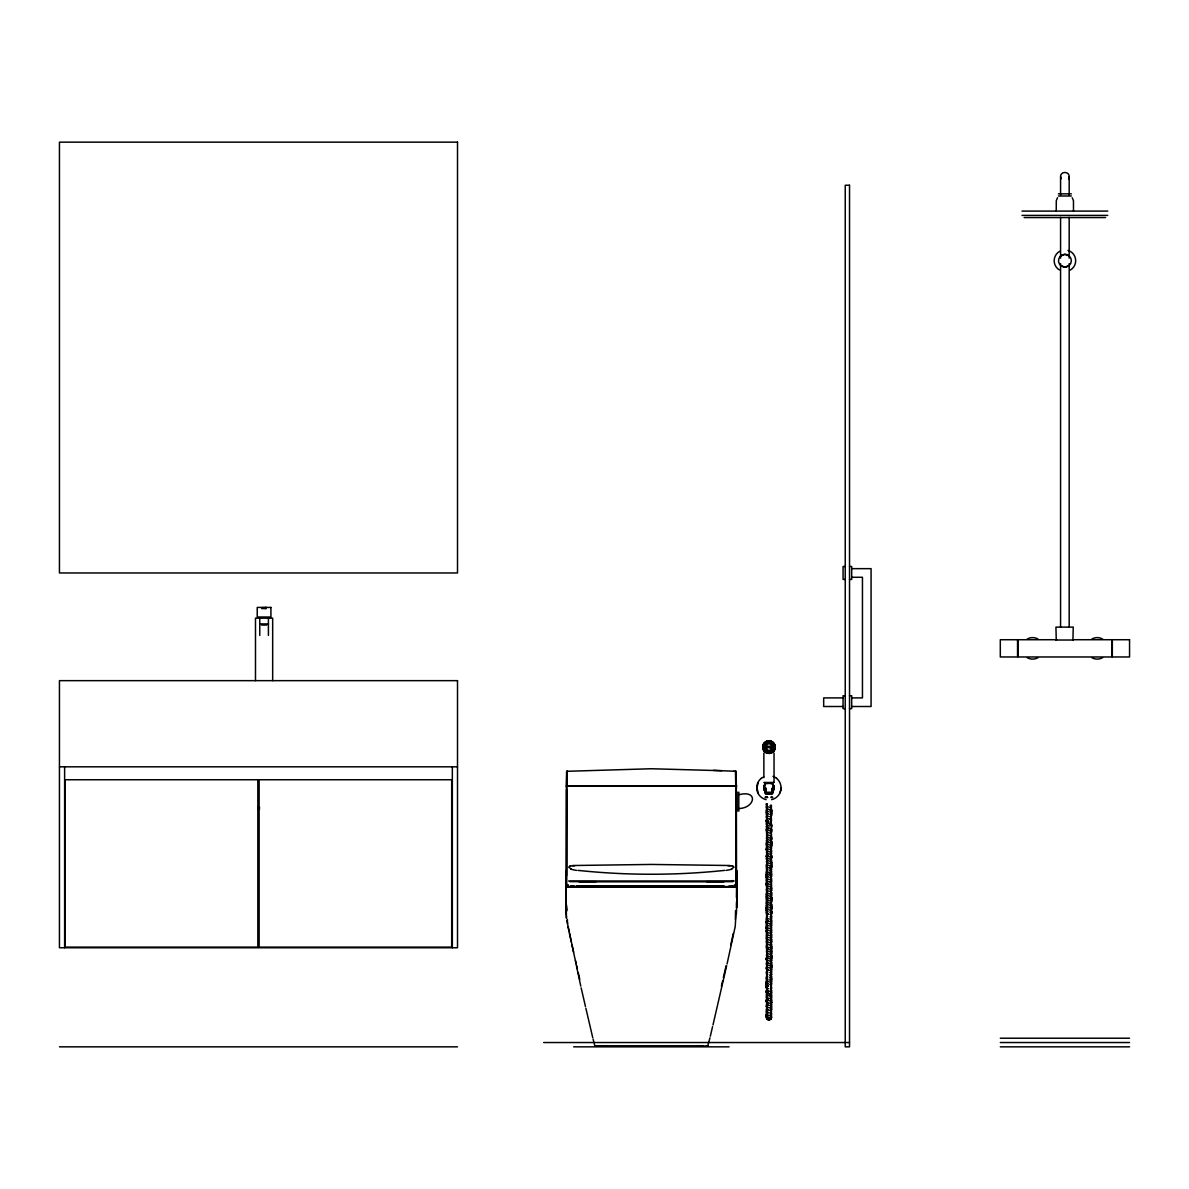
<?xml version="1.0" encoding="UTF-8"?>
<svg xmlns="http://www.w3.org/2000/svg" width="1189" height="1189" viewBox="0 0 1189 1189"><rect width="100%" height="100%" fill="white"/><g stroke="black" fill="none" stroke-linecap="round" stroke-linejoin="round"><path stroke-width="1.5" d="M736.095 910.596L736.11 911.651M736.927 888.465L736.675 907.519L736.927 888.465L736.898 895.629M763.858 777.561L763.873 753.068M765.746 791.488L765.775 788.396M765.775 788.931L765.775 789.972L765.775 788.188M766.533 1007.024L766.519 1005.299L766.533 1007.024L770.041 1007.96M766.533 967.385L766.519 969.109C767.663 964.116 764.75 971.131 768.793 970.061M767.633 932.28L766.474 931.879L766.474 928.312L767.366 927.732L766.489 925.473L767.306 925.116M771.393 900.445C774.752 894.767 763.383 896.803 767.47 892.776M766.533 878.716L766.519 880.455L767.306 878.493M767.366 860.123L766.474 856.139L767.633 855.367M768.451 807.049L766.533 806.588L767.306 806.142M771.393 1007.678L771.393 1003.962L771.393 1009.966L771.453 1006.325M771.379 1003.546L771.393 1005.255L770.962 1003.323M771.379 1001.42L771.453 1003.055L771.453 999.34L771.23 1003.278M770.962 994.063L771.393 996.129M771.379 991.611L771.393 990.08L771.393 993.632L771.393 989.902M770.962 984.76L771.393 988.98L771.393 985.25L769.773 984.373M771.379 968.693L771.453 970.358L771.393 966.791L771.393 970.432M771.379 963.64L771.453 965.706L771.393 962.139L771.379 963.64C772.999 959.672 763.412 961.574 767.336 957.992L766.474 957.546L767.306 955.466M771.379 949.684L771.393 948.198L771.393 951.616L771.393 947.945L766.474 946.89C766.147 950.487 774.173 948.54 771.393 954.098M771.379 940.722L771.453 942.372L771.393 938.864L771.393 942.431M770.962 935.773L771.453 937.72L771.393 934.242L771.393 937.779M770.962 931.121L771.453 933.038L771.393 929.605L771.393 933.112M771.453 919.038L771.393 915.708L771.393 925.978L771.453 922.515L769.773 921.43M771.215 922.174L771.393 920.331L771.453 923.704M771.453 914.356L771.393 911.056L771.393 914.282C774.188 908.768 766.043 910.997 766.474 907.445L767.336 906.895M771.379 910.224L771.393 912.097L770.962 910.09M771.379 896.209L771.393 897.948L770.962 896.045M770.962 856.377L770.19 857.12M770.962 851.696L771.393 853.761M771.379 842.525L771.393 844.264L770.962 842.362M770.962 837.695L771.393 839.597C774.425 834.113 763.323 836.164 767.47 832.107L766.474 832.805M771.393 815.327L770.041 814.406M772.137 789.11L773.326 784.933L772.345 783.878A5.232 5.232 0 0 1 772.226 791.904M774.039 753.068L774.039 781.976M774.262 787.891L773.4 785.008M735.53 910.581L735.382 919.379M736.898 894.886L736.764 887.678M767.47 813.41L766.474 814.093L767.366 818.106C765.805 818.894 765.82 822.402 767.633 822.937M767.306 810.809L766.519 812.904L767.633 813.588M766.474 810.497L767.366 811.106L766.474 810.497L767.306 808.475M766.519 808.089L766.533 806.499L767.47 808.847M767.306 859.825L766.474 861.847L767.366 862.456M766.533 857.715L766.519 859.439L767.306 857.492M767.722 855.084C765.894 854.787 766.013 857.789 767.633 857.938M767.306 843.491L766.519 845.587L767.366 846.122M767.306 836.476L766.474 838.513L767.633 839.271M766.519 836.105L767.306 834.143M766.519 831.423L767.306 829.476M766.533 820.514L766.519 822.089L766.533 820.365L767.722 820.068M766.533 811.18L766.519 812.756L766.474 809.456L767.47 808.758M766.533 895.228L766.519 893.504L766.474 896.863L767.366 897.472L766.533 899.895L770.546 900.994M767.366 888.168L766.474 892.196L767.366 892.805M767.47 883.457L766.474 884.126L767.336 888.064M766.533 883.382L766.519 885.121L767.306 883.174M767.366 878.879L766.474 882.847L767.633 883.62M767.722 876.085C765.894 875.803 766.013 878.805 767.633 878.953M767.722 873.752C765.894 873.469 766.013 876.471 767.633 876.62M766.533 871.715L766.519 873.439L767.306 871.492M767.306 869.159L766.474 871.18L767.633 871.953M766.519 868.773L767.306 866.826M766.519 866.439L766.533 864.864L767.47 867.212M767.366 853.152L766.519 857.106L766.533 855.381M766.474 842.139L767.47 841.455L766.474 842.139L766.519 845.438L766.533 843.7M767.366 920.776L766.474 921.356L766.474 924.879L767.366 925.503M767.336 911.547L766.474 912.082L767.366 916.154L766.474 916.734L766.474 920.197L767.633 920.999M766.533 909.035L766.519 910.759L766.533 909.035L767.722 908.693M767.336 902.258L766.519 906.107L766.519 902.823M766.519 898.171L766.474 901.53L767.366 902.154M767.633 895.064C765.716 895.555 765.731 899.449 767.633 899.954M767.366 871.879L766.474 872.488L766.519 875.773L766.533 874.049M766.533 958.066L766.519 959.805L766.533 958.066L767.722 957.725M767.306 941.465L766.519 943.442L767.336 939.369M767.306 929.783L766.519 931.79L766.533 930.244M767.722 999.8C764.482 1000.514 767.886 1003.739 770.041 1003.219M766.533 990.764L766.519 992.488L766.533 990.764L767.722 990.467M766.533 1000.217L766.519 1001.822L766.533 1000.083M767.47 983.526L766.474 984.195L766.519 987.836L766.533 986.097L767.722 985.8M767.871 981.059C765.686 981.415 765.954 985.473 767.47 986.261M767.366 829.848L766.474 830.472L767.366 834.455L766.533 836.937L771.393 838.557L771.393 842.094M770.962 817.2L771.393 815.164M770.962 849.912L771.393 847.861L766.533 846.256L767.47 843.774L766.474 844.472M771.453 844.339C774.827 838.914 762.937 840.742 767.633 836.699M771.393 838.557L771.215 840.534M771.379 898.795L771.393 897.071L771.393 900.281L770.962 899.018M771.453 898.022L771.453 894.618L766.489 892.835L767.366 890.516L766.474 886.444L767.633 885.716M771.379 894.113C772.984 889.803 765.404 892.508 766.519 888.837L766.533 890.576M771.453 889.966L771.215 891.869M771.379 889.446L771.393 887.514M771.453 885.285L771.453 888.688M771.453 886.355L771.393 882.877M771.453 880.648L771.393 884.111M771.453 912.022L771.393 908.47L769.134 907.356M770.19 980.583L771.379 980.182L771.393 978.443L771.453 982.04M771.379 973.152L771.393 971.428L770.962 973.36M771.215 954.708L771.393 952.865L771.453 956.387L770.962 952.077M771.453 992.295L770.962 994.286M771.453 987.643L770.962 989.649M771.379 984.849L771.393 983.11L770.962 985.042M771.379 996.308L771.453 994.643L771.393 998.284L771.379 994.227M771.379 842.615L771.393 841.054L770.962 842.927M771.453 947.024L771.393 943.531L771.393 947.083M771.215 982.5L771.393 984.314L771.393 980.583L769.773 979.691M771.393 979.795L771.393 976.095L771.379 977.834L770.19 978.235M771.379 958.973L771.393 957.502L771.453 961.054L771.453 957.383L766.533 955.659L767.336 953.37L766.489 951.126L767.306 950.784M566.558 789.555L566.558 875.862M736.586 898.185L736.764 870.571L736.586 897.279M772.226 791.279L773.207 790.759M772.137 788.649L773.132 788.426M736.808 901.069L736.675 907.519L736.823 900.192M736.734 900.43L736.838 894.024M769.506 751.389L769.402 751.656A4.919 4.919 0 0 1 767.812 751.671L766.474 751.047A4.593 4.578 0 0 1 764.572 748.669M772.137 788.485L772.226 790.7M736.481 904.859L736.541 901.589M767.366 832.122C765.746 831.438 765.894 827.841 767.633 827.351M767.633 874.287L766.474 873.514L767.366 869.516L766.474 868.847L766.519 865.384L767.366 864.849M736.422 913.598L736.66 905.542M565.964 887.678L566.009 900.43M736.868 889.298L736.764 887.871M565.979 887.871L565.86 889.298M771.453 1011.155L771.379 1012.865L768.703 1013.013L766.533 1011.913L766.519 1010.145L767.291 1013.964L766.533 1017.977L769.224 1020.058L771.393 1018.126L771.453 1013.191L770.962 1015.302L768.198 1015.525L766.697 1014.366L766.95 1011.586M766.533 834.515L767.366 836.788M767.47 876.486L766.474 877.17L767.366 881.138M767.633 881.064C765.731 881.525 765.731 885.255 767.47 885.879M770.962 814.361C771.512 820.291 773.474 807.613 769.773 807.361M766.533 941.911C765.969 945.82 774.084 943.843 771.453 949.357M766.533 958.23L767.366 960.504M766.533 967.549L767.633 969.971M771.393 858.428C774.975 852.662 762.862 854.787 767.633 850.7M766.533 983.912L766.474 985.562L766.519 981.906L766.533 983.526M766.533 986.246L767.47 988.579M766.533 990.913L767.336 993.097M771.379 979.989L771.453 978.339L769.773 977.328M771.379 977.626L771.453 975.991L769.773 974.98M771.379 972.944L771.453 971.324L769.773 970.313M771.379 984.655L770.279 982.188M771.379 1000.989L771.453 999.34M771.379 922.04L771.393 920.063L770.279 919.32M770.041 916.897C771.854 919.171 772.166 914.713 770.279 914.683M771.379 935.713C772.924 931.567 765.255 934.286 766.519 930.66L767.366 930.051M771.379 931.061L771.23 929.218M771.379 940.336C772.895 936.204 765.226 938.983 766.519 935.312L767.47 934.643M771.379 945.002L771.23 943.159L766.533 941.643M771.379 954.351L771.23 952.508M771.379 968.292L771.453 966.687L769.134 965.498M771.379 982.292L771.453 980.687L770.962 982.694M566.38 786.182L566.142 886.935L568.966 887.128L736.541 887.009L736.348 786.182M566.96 786.182L566.752 886.504L733.212 886.563L736.036 886.444L735.783 786.182M766.637 749.427L765.775 746.172A2.259 2.259 0 0 1 766.028 745.562L766.637 744.775M774.544 747.732A5.618 5.618 0 0 0 766.712 741.951A5.618 5.618 0 0 0 765.627 751.626A5.618 5.618 0 0 0 774.544 747.732L774.262 745.25M762.684 747.108L762.818 745.696M772.003 747.108L766.013 746.41L768.956 746.395M775.243 747.108L775.079 748.505M765.879 747.108L771.943 747.524M765.924 747.108L766.236 747.836M771.215 1016.09C771.988 1024.056 762.417 1017.175 767.306 1012.671M767.708 1012.374C764.364 1014.083 768.124 1019.597 770.962 1016.863L770.962 1014.693L771.379 1018.096L768.703 1019.969L766.697 1018.631L767.291 1015.659M767.291 1014.589C763.546 1018.483 773.4 1020.385 770.977 1015.48M1060.573 195.115L1060.573 176.626C1060.365 171.097 1069.387 171.097 1069.179 176.626L1069.179 195.115M1069.179 176.626L1068.614 178.781M765.627 747.108L766.4 745.042M767.291 1013.682L766.519 1015.926M567.079 772.404L567.272 771.542M771.275 749.427L771.884 748.639A2.259 2.259 0 0 0 772.137 748.03L771.275 744.775M772.211 747.658L772.285 746.915M730.715 945.225L733.301 933.41M727.044 963.967L735.218 926.573L736.11 912.126M721.396 986.171L722.57 981.059M723.343 977.64L726.078 965.706M726.657 965.676L712.984 1024.948M710.323 1036.228L712.583 1026.627M709.952 1037.834L707.693 1046.112M766.697 1014.633L767.291 1016.045M735.783 785.751L735.456 771.542M736.348 785.751L736.154 771.542M567.019 771.542L566.96 785.751M770.948 743.274L768.436 742.471M771.453 926.038L770.962 924.121M758.166 782.615L756.977 787.802L758.166 793.004M774.634 749.843L774.871 749.174C773.653 753.885 766.875 754.822 763.933 751.166M779.761 793.004L780.266 791.77A11.831 11.816 0 0 0 780.95 787.802M769.907 742.887L770.977 742.902M763.293 744.373L764.037 743.17M566.573 771.542L566.38 785.751L736.645 785.795M566.826 771.542L566.558 785.528M772.88 749.516L771.438 751.047A4.919 4.919 0 0 1 769.996 751.656L769.461 751.597M707.247 1046.112L696.843 1045.815M771.393 1000.811L771.215 998.805M771.393 998.463L771.379 996.739M770.977 1017.011L770.962 1010.174M771.393 993.811L771.379 992.087M771.393 991.477L770.962 989.397M771.393 809.412L770.546 805.325M771.393 814.079L771.215 812.102M771.393 818.745L771.215 816.769M771.393 823.412L770.962 821.361M771.393 828.079C774.188 822.476 765.79 824.928 766.519 821.005L767.366 820.469L766.474 816.397L767.47 815.713L766.519 815.238L766.474 811.775L767.336 811.24M771.393 832.746C774.173 827.262 765.984 829.58 766.519 825.865L767.47 825.077M771.393 837.428L771.393 834.039M771.393 846.761C774.975 840.98 762.803 843.328 767.633 839.048M771.393 851.428L771.215 849.451M771.393 856.095L771.215 854.118M771.393 860.762L771.215 858.785M771.393 865.429C774.292 859.751 765.761 862.322 766.519 858.399L767.366 857.864M771.393 870.095L771.453 866.632L769.773 865.666M771.393 874.762L771.453 871.314L770.041 870.437M771.393 879.444L771.215 877.452M771.393 893.444L770.962 891.378M771.393 989.144L771.379 987.42M771.393 811.745L771.379 809.858L770.19 809.531M771.393 825.746L771.23 822.089M771.393 830.412L771.23 826.801M771.393 835.079L771.23 831.483M771.393 839.761L771.379 837.859M771.393 867.762C774.96 862.04 762.848 864.135 767.633 860.048M771.393 877.096L771.393 873.573L769.773 872.696M771.393 881.777L771.393 878.24L769.773 877.363M771.393 807.078L771.379 805.176M771.393 821.079L771.23 817.408M771.393 849.095L771.453 845.632L766.489 843.863M771.393 863.095L771.453 859.647L766.533 857.938M771.393 872.429L771.453 868.966L769.773 868M771.393 891.111L771.379 889.209M771.393 895.778L771.379 893.875M771.393 984.477L771.379 982.738M771.393 902.778C774.321 897.19 766.028 899.419 766.519 895.837M770.977 1015.257L771.215 1012.062M771.393 977.447L770.962 975.426M771.393 972.78L771.453 969.005L769.773 967.995M771.393 975.114L771.215 973.167M771.393 968.099C774.886 962.614 763.427 963.848 767.633 960.162M771.393 905.097L771.23 901.396M1057.511 197.731L1056.278 200.763L1056.263 211.092M764.557 784.948L763.665 787.935M773.34 790.596L773.861 788.426M771.393 958.78C774.99 953.028 763.115 954.604 767.633 950.888M771.393 963.432L771.393 959.582L768.793 958.423M771.215 915.233L771.393 913.093L769.773 912.156M771.393 907.415C775.065 901.693 762.833 903.61 767.633 899.746M771.393 951.75L771.379 950.026M771.393 909.748L771.393 906.404L771.393 909.615C774.797 905.126 763.576 902.763 767.366 906.821M771.393 944.765L770.962 942.773M771.393 935.431L770.962 933.454M771.393 940.113L771.215 938.195M771.393 930.779L771.453 927.152L770.041 926.186M771.215 933.766C772.954 929.189 763.635 931.611 766.519 926.008L767.47 925.369M771.393 921.43L771.23 917.611M771.393 928.431L771.453 924.834L769.773 923.764M766.519 874.866L766.474 878.181L766.474 874.807L767.633 874.064M771.393 916.764L770.962 914.772M767.291 1015.257L766.697 1018.631L769.224 1020.073L767.306 1019.463L766.474 1017.531M765.657 743.809L765.315 744.195A4.86 4.845 0 0 0 764.557 745.562A4.919 4.919 0 0 0 764.289 747.108M762.818 748.505L763.279 749.843A6.346 6.346 0 0 0 773.92 751.062L774.069 751.062M767.291 1015.778L766.697 1017.977C767.47 1021.648 772.627 1016.922 770.962 1019.018L770.977 1016.164M765.121 784.309L764.75 787.534L765.775 788.173M1072.924 640.321L1073.236 627.108L1055.936 627.108L1056.263 640.291M764.512 742.649L766.236 741.446M767.306 974.445L766.474 972.483L767.336 971.948M768.793 914.222L766.533 913.806L767.722 913.345M768.793 923.511L766.533 923.095L767.306 922.783M766.95 965.052L766.474 963.194L767.47 962.54M771.215 821.792L771.453 819.92L769.773 819.013M767.722 1014.856L766.533 1016.194L767.291 1017.739M771.215 812.503L771.393 810.541L770.279 809.843M1060.573 256.036L1065.091 254.312L1069.179 255.977M1069.179 265.519L1064.764 267.153L1060.573 265.4M771.23 1008.019L771.379 1006.102M771.215 998.879C773.326 995.178 761.718 995.594 768.451 992.488M771.23 1005.612L771.379 1003.769M767.47 1006.771L766.489 1009.372L770.546 1010.605M770.977 1010.68L771.379 1008.54M769.134 881.822L766.533 881.257L767.306 880.826M770.041 886.712L766.533 885.894L767.306 885.508M766.489 890.457L767.306 890.175M766.489 895.124L767.306 894.841M766.533 897.561L767.306 897.175M766.489 899.805L767.306 899.508M767.366 948.659L766.489 950.962L770.546 952.092M767.366 941.629L766.474 942.223L767.306 944.111M766.519 807.197L767.47 806.424M767.47 1002.134L766.489 1004.571L769.461 1005.478M767.47 862.456L766.533 864.923L768.451 865.354M770.962 943.159C774.069 938.834 765.285 941.138 766.474 937.601L767.306 934.45M767.366 943.992L766.474 944.556L766.474 948.183L767.366 948.807M767.47 1009.208C765.805 1011.334 765.775 1014.722 767.722 1011.111M767.366 997.541C762.922 1001.361 774.217 999.741 770.962 1003.561M767.47 990.467L766.533 992.934L770.546 994.019M767.47 1004.423L766.533 1006.786M767.336 932.414L766.474 932.949C765.092 936.56 773.697 933.974 770.962 938.507M767.633 923.006L766.474 923.675L766.489 925.384L768.793 925.83M767.633 846.018L766.519 846.702L766.474 850.18L767.366 850.789M767.336 976.615L766.533 978.963L767.871 979.231M771.379 924.358L770.19 924.849M767.633 974.118L766.489 976.555L767.871 976.868M767.633 969.466L766.489 971.874L767.871 972.186M767.871 999.637L766.519 1000.425L766.533 1002.327L767.722 1002.699M566.38 886.013L568.342 885.686M767.336 867.257L766.533 869.59L768.139 869.947M767.633 955.54L766.489 957.933L767.871 958.215M767.633 909.095L766.519 909.748L766.474 913.182L767.633 913.984M767.366 909.273L766.519 909.748L767.366 909.273L766.474 908.515L766.474 905.111L767.366 904.532L766.533 902.065L767.722 901.767M767.633 964.814L766.489 967.251L768.793 967.742M767.871 985.696L766.519 986.439L766.533 988.267L768.793 988.772M769.729 1019.241L771.23 1017.858L770.977 1015.956M770.962 880.321L771.393 878.418L771.393 881.599L770.962 879.711M770.962 878.002L771.453 875.996L770.279 875.178M767.633 913.732L766.474 914.4L767.366 918.488L766.474 919.038L766.474 922.545L767.366 923.169M770.962 854.594C773.935 850.611 765.151 852.781 766.474 849.095L767.47 848.411L766.519 847.92L767.306 845.825M731.398 868.996L734.029 867.212L732.32 865.711M770.962 852.245C774.485 848.976 764.943 849.273 767.306 848.158M766.533 904.383L767.722 904.071M738.8 808.55C755.119 808.163 758.731 789.57 738.8 794.728M770.962 814.881L771.453 812.949L769.773 812.013M771.379 810.081L770.19 810.393M766.95 815.55L766.474 817.497L766.533 815.847L768.451 816.323M770.621 968.842L771.215 968.485M767.306 915.768L766.489 916.125L767.633 916.318M767.306 918.101L766.489 918.473L767.633 918.621M767.306 920.449L766.489 920.806L768.793 921.178M767.306 927.45L766.489 927.806L769.773 928.401M767.306 911.116L766.489 911.473L767.871 911.71M767.306 932.131L766.474 934.212L767.633 935M767.306 936.798L766.474 938.879L767.366 939.518M767.306 939.132L766.474 941.212L767.633 942M767.306 943.798L766.474 945.864L767.366 946.489M767.306 953.117L766.474 955.198L767.366 955.837M767.306 946.117L766.489 946.281L767.306 946.444M770.621 859.365L771.393 857.224L766.533 855.59M767.306 960.147L766.474 962.213L767.633 962.986M767.306 962.481L766.474 964.532L767.633 965.319M767.306 964.799L766.474 966.865L767.366 967.489M766.875 741.163L768.956 740.821M767.306 969.466L766.474 971.532L767.366 972.156M767.306 971.814L766.474 973.88L767.633 974.653M767.306 974.163L766.474 976.214L767.366 976.823M767.306 976.496L766.474 978.547L767.633 979.32M770.621 807.985L771.438 807.673L770.19 807.182M770.19 975.887C772.419 975.976 771.706 972.587 769.773 972.632M767.306 813.142L766.533 813.573L768.793 814.093M767.306 817.809L766.489 818.106L769.134 818.849M767.306 822.476L766.519 824.572L767.633 825.27M767.306 824.809L766.474 826.831L767.633 827.603M767.306 827.143L766.474 829.164L767.633 829.937M767.306 831.81L766.533 832.27L770.279 833.192M767.306 838.81L766.474 840.846L767.633 841.604M767.306 841.158L766.474 843.179L767.633 843.937M767.306 850.492L766.474 852.513L767.633 853.271M767.306 852.825L766.474 854.846L767.336 855.381M767.306 862.159L766.474 864.18L767.633 864.953M767.306 864.492L766.533 864.923M767.306 892.508L766.474 894.529L767.366 895.139M769.134 822.253C765.27 822.238 766.013 826.831 769.773 826.013M770.19 875.832L771.379 875.476L771.393 873.752L771.393 876.932L770.962 875.045M767.306 992.889L766.474 994.881L767.366 995.49M770.19 871.151L771.379 870.616L770.19 870.214M770.19 866.454L770.962 865.711M767.722 948.346L766.489 948.792L767.47 951.23M767.722 906.375L766.533 906.702L766.474 908.515L766.533 906.88L767.871 907.088M767.306 997.556L766.474 999.548L767.633 1000.291M770.19 805.741L770.962 805.577M767.722 981.103L766.533 981.415L767.336 983.764M767.722 983.452L766.533 983.749L768.451 984.046M769.134 994.658L770.19 994.45M767.306 1002.268L766.474 1004.215L767.633 1004.898M767.306 1006.979L766.474 1008.985L767.366 1009.55M767.722 887.767L766.489 888.124L770.546 889.327M769.729 868.877L771.215 868.119M769.729 873.573L771.438 873.053L769.729 872.473M769.773 824.453L770.19 824.393M770.204 752.578L767.752 752.369M570.408 865.711L568.699 867.212L571.329 868.996M767.633 1009.416L766.489 1009.595L767.336 1011.705M724.74 870.378C676.051 875.535 626.677 875.535 577.988 870.378M767.306 1004.675L766.474 1006.578L767.336 1007.142M570.081 866.038L574.733 865.741M566.692 885.002L568.342 884.869M768.332 741.52L771.393 742.04M572.563 865.518L651.364 864.433L730.165 865.518M567.168 771.289L651.364 768.748L721.872 770.71M767.485 783.417L765.865 783.417M708.228 1045.8L706.325 1045.8M766.994 804.061L766.221 804.061L767.44 804.061M766.816 783.432L772.062 783.417M566.648 771.289L567.421 771.289M771.26 747.807L769.253 747.822M736.6 786.137L566.202 786.182M1058.418 193.852L1071.334 193.852M1058.418 196.007L1071.334 196.007M1021.99 211.092L1107.762 211.092M1021.99 215.402L1107.762 215.402M1024.16 217.557L1105.592 217.557M845.23 566.499L843.075 566.499L843.075 579.429L845.23 579.429M849.526 566.499L851.681 566.499L851.681 579.429L849.526 579.429M851.681 568.654L871.076 568.654L871.076 706.504L851.681 706.504M851.681 577.274L862.456 577.274L862.456 697.898L851.681 697.898M266.143 607.624L261.833 607.624L261.833 608.575L266.143 608.575L266.143 607.43M259.767 623.913L268.417 623.913M261.535 625.072L266.693 625.072M1056.649 639.727L1017.977 639.727L1017.977 656.967L1111.893 656.967L1111.893 639.727L1073.221 639.727M1055.936 640.024L1073.236 640.024M845.23 695.743L843.075 695.743L843.075 708.659L845.23 708.659M849.526 695.743L851.681 695.743L851.681 708.659L849.526 708.659M843.075 697.898L823.68 697.898L823.68 706.504L843.075 706.504M59.45 766.816L457.512 766.816M735.307 771.289L736.169 771.289M763.858 782.466L774.039 782.466M764.884 783.016L773.043 783.016M765.419 783.254L772.062 783.254M765.434 783.417L766.593 783.417M594.128 786.063L630.586 785.87M672.142 786.063L708.599 785.87M764.913 788.039L763.724 788.322M764.795 788.426L765.671 788.426M764.973 792.379L772.939 792.379M765.285 792.617L772.627 792.617M764.824 792.974L766.533 792.974M772.3 792.885L773.103 792.974M765.389 793.717L772.523 793.717M766.162 793.806L771.765 793.806M766.162 794.074L771.75 794.074M765.404 796.719L767.247 796.719M771.2 796.719L772.047 796.719M765.077 797.551L767.767 797.551M770.948 797.551L772.835 797.551M257.775 807.584L259.663 807.584M257.775 808.877L259.663 808.877M731.696 880.663L733.36 880.663M568.595 880.99L734.133 880.99M569.873 881.644L596.209 881.644M706.519 881.644L732.87 881.644M578.924 881.807L723.804 881.807M578.924 885.76L723.804 885.76M570.69 885.924L574.138 885.924M576.308 885.924L596.209 885.924M706.519 885.924L723.67 885.924M728.916 886.087L732.87 885.924M1000.306 1038.22L1129.55 1038.22M543.67 1042.53L849.526 1042.53M1000.306 1042.53L1129.55 1042.53M596.462 1045.785L595.481 1046.112M599.33 1045.785L703.398 1045.785M59.45 1046.84L457.512 1046.84M573.648 1046.84L729.08 1046.84M1000.306 1046.84L1129.55 1046.84M769.253 746.395L771.26 746.395M764.378 788.426L764.468 790.447M596.402 1045.8L605.9 1045.815M767.782 747.822L766.652 747.807M770.442 783.417L771.72 783.432M733.762 771.23L735.575 771.289M734.014 771.23L713.459 770.353M727.995 865.741L732.647 866.038M768.956 742.441L770.502 742.709M734.386 884.869L736.036 885.002M734.386 885.686L736.348 886.013M768.703 1019.404L766.519 1018.052M767.306 930.155L766.489 930.021M767.366 990.838L766.474 990.229L767.306 988.208L766.489 990.541L770.279 991.507M773.92 751.062A6.346 6.346 0 0 0 770.368 740.91L771.676 741.446M768.332 752.682L766.519 752.161M766.489 829.863L770.546 831.022M767.306 830.175L768.198 830.323M768.451 811.701L766.533 811.032M768.451 877.051L766.533 876.382M768.139 827.96L769.134 828.198M768.793 879.444L766.489 878.879M767.306 965.111L768.139 965.275M768.793 821.079L766.489 820.469M768.139 918.725L769.134 918.934M769.134 867.836L766.489 867.182M768.793 872.458L766.533 871.953L766.519 870.199M768.451 986.365L766.533 985.963L766.519 984.239L766.533 985.844M768.139 921.044L767.47 920.895M769.134 981.861L766.489 981.252L766.697 978.993L766.474 980.88L767.47 981.579M769.134 874.836L766.489 874.212M769.461 809.62L766.533 808.921L766.519 807.034M766.533 997.645L766.519 995.892L766.533 997.645L770.546 998.715M769.773 816.635L770.546 816.947M767.41 751.507L766.474 751.047M769.773 879.682L770.546 880.023M769.773 881.985L770.546 882.342M771.215 977.834L771.393 979.632L771.379 978.057M771.215 847.118L771.393 848.931M770.546 884.661L766.489 883.531M767.336 997.749L766.489 995.475L767.306 995.223L766.533 997.482M771.393 980.583L770.546 980.063M767.633 911.666L766.519 910.952L766.519 907.46M766.519 805.904L767.366 806.439M770.279 977.507L771.453 978.339M772.3 741.773L773.861 743.184M771.215 840.118L771.393 838.721M766.311 792.246A5.351 1.144 23 0 1 765.27 791.473L765.642 791.77M765.255 791.502A5.232 5.232 0 0 1 765.255 784.116A5.187 5.187 0 0 0 765.285 791.488L764.705 790.759M766.4 749.144L765.657 747.48M1072.24 197.731L1073.474 200.763L1073.489 211.092M595.035 1046.112L594.203 1043.63M770.977 1013.712L771.453 1014.767L771.23 1012.76M774.604 744.388L775.079 745.711M763.293 749.828L763.279 749.843A6.346 6.346 0 0 1 768.971 740.747M735.902 771.542L736.169 772.404M773.162 746.306L773.162 745.087L773.593 746.588A4.86 4.845 0 0 1 773.504 748.149A4.593 4.578 0 0 0 773.593 746.588L773.519 746.543M765.835 748.223L766.028 748.639M764.096 749.442L763.591 747.703M1061.138 178.781L1060.573 176.626M593.133 1039.275L593.846 1042.173M592.776 1037.834L585.865 1008.227M581.153 987.866L585.464 1006.533M576.65 965.706L577.423 969.109M578.211 972.528L579.771 979.35M580.767 986.171L566.826 920.39M572.013 945.225L573.559 952.062M575.491 960.578L576.264 963.997M569.427 933.41L571.27 941.851M568.089 926.811L569.085 931.76M566.232 903.447L566.633 911.175L565.905 900.192M567.569 923.66L567.346 919.379M566.44 910.046L566.291 905.944M566.44 909.303L566.172 899.627L566.202 901.366M566.023 906.494L566.454 917.982M566.469 918.25L566.246 913.509M772.166 791.488L772.151 791.086A20.689 20.644 -90 0 1 772.137 790.462L772.137 790.239M771.379 856.704L771.453 858.339L771.379 856.541M771.379 964.041L771.453 965.706M766.533 988.148L766.519 986.439L766.533 988.267M766.533 992.785L766.519 991.076L766.533 992.934M566.083 905.542L566.321 913.598L565.801 888.465L566.053 907.519L565.919 901.069M771.379 954.708L771.453 956.387M766.533 923.05L766.474 921.356L766.533 923.095M766.474 925.993L766.533 927.688M766.474 930.63L766.533 932.325M766.474 935.282L766.533 936.962M766.474 939.89L766.533 941.584M566.202 901.961L566.306 906.791L566.172 899.627M566.232 904.145L566.083 889.684M565.83 895.629L565.801 888.465M772.137 791.696L772.181 791.755A5.187 5.187 0 0 0 772.196 783.744M771.379 809.858L771.393 811.582M771.379 851.874L771.393 853.598M771.379 959.389L771.393 960.98M766.519 804.7L766.533 806.588M766.519 825.865L766.533 827.589M766.533 881.257L766.519 879.548L766.533 881.138M766.533 885.894L766.519 884.185L766.533 885.79M766.519 912.097L766.533 913.776M766.519 937.616L766.533 939.265M766.519 963.239L766.533 964.874M766.519 967.891L766.533 969.525M766.519 972.528L766.533 974.177M766.533 1002.327L766.519 1000.588L766.533 1002.149M566.157 899.954L565.964 870.571L565.83 894.886L565.83 893.058M1069.179 217.364L1069.179 258.147M1069.179 263.705L1069.179 627.049M1060.573 217.364L1060.573 258.147M1060.573 263.705L1060.573 627.049M738.8 792.097L738.8 811.195M737.061 792.097L737.061 811.195M452.34 766.816L452.34 947.752M272.667 680.658L272.667 618.161L255.486 618.161L255.486 680.658M268.417 618.161L268.417 635.416M265.355 607.43L265.355 608.575M259.767 618.161L259.767 635.416M64.622 766.816L64.622 947.752M576.531 870.407A151.285 7.699 -0.1 0 1 570.69 869.01M732.038 869.01A151.285 7.699 0.1 0 1 726.197 870.407M776.491 778.29A12.172 12.172 0 0 1 771.616 799.662M766.177 799.662A12.172 12.172 0 0 1 761.287 778.29M761.406 778.334A12.172 12.172 0 0 1 763.71 776.907M773.013 776.387A12.172 12.172 0 0 1 776.566 778.334M764.705 745.592A4.593 4.578 0 0 1 765.463 744.225M767.544 740.94A6.361 6.361 0 0 1 770.368 740.94M762.966 746.424A6.019 6.019 0 0 1 770.294 741.237A6.019 6.019 0 0 1 774.648 749.1M774.381 749.709A6.019 6.019 0 0 1 773.667 750.854M763.858 750.318A6.019 6.019 0 0 1 762.937 747.108M763.65 748.966A5.886 5.871 0 0 1 763.338 747.108M1067.975 250.403A10.775 10.775 0 0 1 1070.07 270.2M1059.31 269.918A10.775 10.775 0 0 1 1059.785 251.265M1038.012 657.68A10.775 10.775 0 0 1 1027.237 657.68M1027.237 639.028A10.775 10.775 0 0 1 1038.012 639.028M1102.619 657.68A10.775 10.775 0 0 1 1091.859 657.68M1091.859 639.028A10.775 10.775 0 0 1 1102.619 639.028M766.533 822.729L766.519 824.423L766.533 822.699M771.379 973.241L771.393 974.965L771.379 973.39M766.533 848.381L766.519 850.105L766.533 848.515M766.533 902.213L766.519 903.789L766.533 902.213M766.533 981.415L766.519 983.14L766.533 981.564M771.393 1008.822L771.379 1010.561L771.453 1008.777M771.393 1001.747L771.379 1003.457L771.453 1001.673M771.393 892.374L771.393 895.614L771.453 892.27M771.393 887.707L771.393 890.947L771.453 887.603M773.534 747.539L773.534 747.599A4.667 4.667 0 0 1 766.192 750.854A4.667 4.667 0 0 1 767.098 742.828A4.667 4.667 0 0 1 773.593 747.628L773.534 747.599M771.453 1016.818L771.215 1018.185L771.393 1016.863M457.512 142.16L59.45 142.16L59.45 572.964L457.512 572.964L457.512 142.16M849.526 185.246L845.23 185.246L845.23 1046.84L849.526 1046.84L849.526 185.246M270.929 607.43L257.225 607.43L257.225 617.017L270.929 617.017L270.929 607.43M1017.546 639.727L1000.306 639.727L1000.306 656.967L1017.546 656.967L1017.546 639.727M1129.55 639.727L1112.324 639.727L1112.324 656.967L1129.55 656.967L1129.55 639.727M457.512 680.658L59.45 680.658L59.45 947.752L457.512 947.752L457.512 680.658M257.835 779.746L65.261 779.746L65.261 947.113L257.835 947.113L257.835 779.746M451.686 779.746L259.128 779.746L259.128 947.113L451.686 947.113L451.686 779.746M771.438 1017.561L771.23 1016.61L771.438 1017.561M771.453 825.671L771.379 824.022L771.393 825.582M771.453 830.338L771.379 828.688L771.393 830.249M771.453 863.021L771.379 861.371L771.393 862.932M771.453 867.688L771.379 866.038L771.393 867.598M766.533 978.859L766.474 977.165L766.533 978.963M766.533 960.296L766.519 958.572L766.533 960.296M767.306 749.947A3.285 3.285 0 0 0 772.241 747.108A3.285 3.285 0 0 0 767.306 744.255A3.285 3.285 0 0 0 767.306 749.947M766.266 751.775A5.395 5.395 0 0 0 774.351 747.108A5.395 5.395 0 0 0 766.266 742.426A5.395 5.395 0 0 0 766.266 751.775M1061.584 266.217A6.421 6.421 0 0 0 1071.348 260.896A6.421 6.421 0 0 0 1061.866 255.085A6.421 6.421 0 0 0 1061.584 266.217"/></g></svg>
